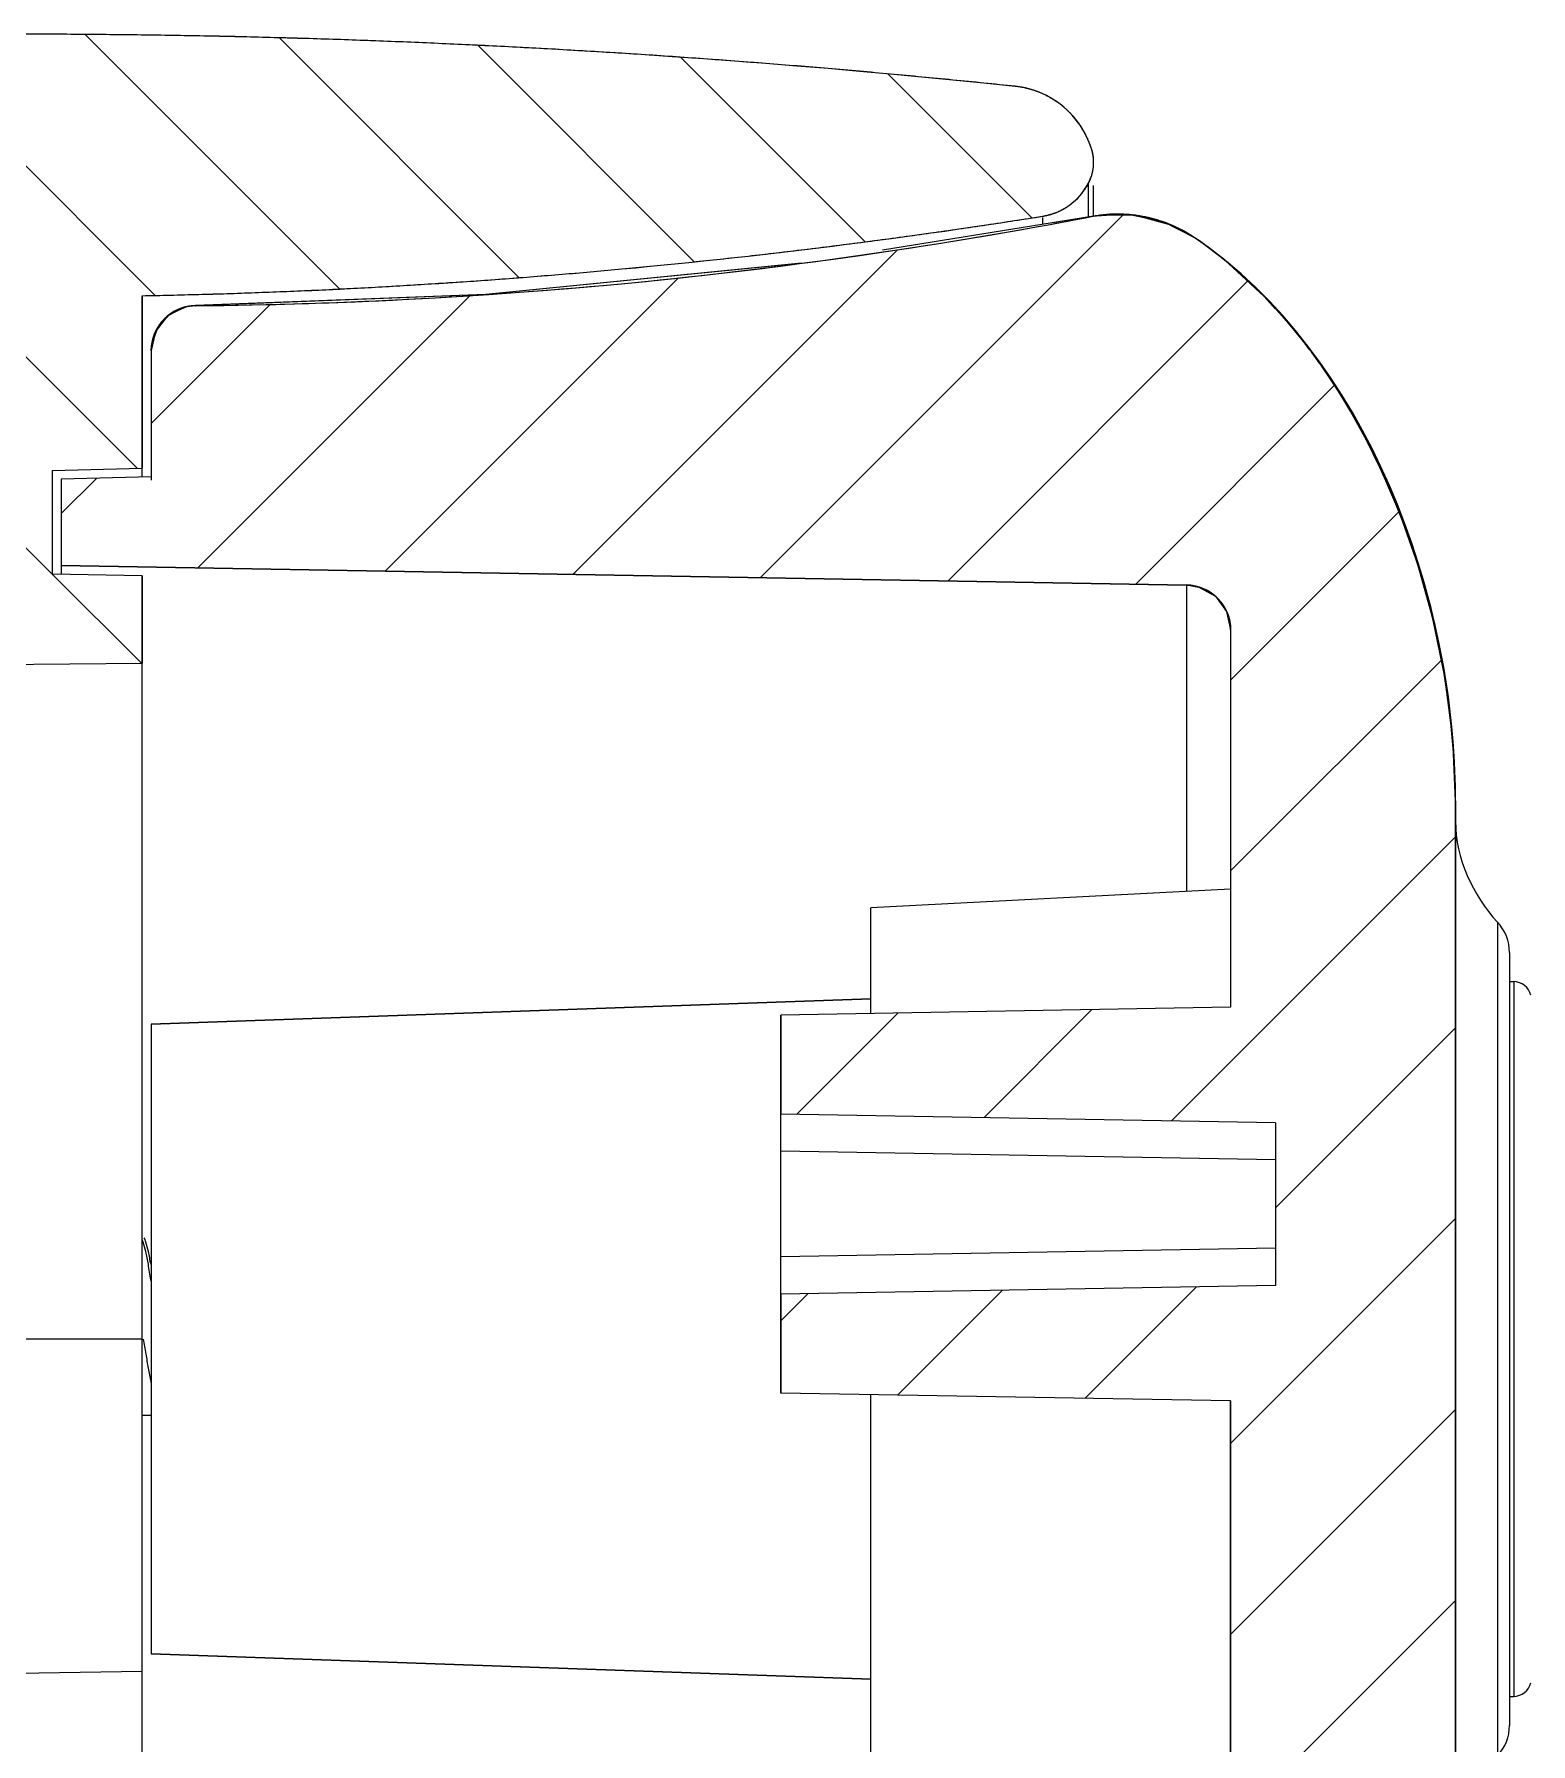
# Model space of a CAD drawing. Header units: millimetres. Extents: x 2741 to 3169, y 1046 to 1343.
# Drawn here: x 2902.64 to 2919.28, y 1300.2 to 1319.2 of the extents above; entities that cross this region are included whole.
import ezdxf

# ---------------------------------------------------------------- set-up
doc = ezdxf.new("R2010")
doc.units = ezdxf.units.MM

msp = doc.modelspace()

# ---------------------------------------------------------------- hatches: boundary and pattern name
at = {"linetype": 'Continuous'}
h = msp.add_hatch(dxfattribs=at)
h.set_pattern_fill('A', color=2, scale=1.5, angle=-45, style=0, pattern_type=0)
h.set_pattern_definition([(315, (2424.1934, 996.3432), (1.06066, 1.06066), [])])
edge = h.paths.add_edge_path()
edge.add_arc((2902.438, 1090.103), 73.011, 91.09873, 98.99047)
edge.add_line((2901.038, 1163.1), (2901.038, 1165.131))
edge.add_line((2899.888, 1165.161), (2901.038, 1165.131))
edge.add_line((2899.888, 1165.161), (2899.888, 1167.206))
edge.add_line((2900.638, 1167.213), (2899.888, 1167.206))
edge.add_line((2900.638, 1171.869), (2900.638, 1167.213))
edge.add_line((2900.638, 1171.869), (2900.938, 1172.177))
edge.add_line((2900.938, 1172.177), (2901.638, 1172.195))
edge.add_line((2901.638, 1173.157), (2901.638, 1172.195))
edge.add_line((2901.638, 1173.157), (2903.838, 1173.195))
edge.add_line((2903.838, 1166.212), (2903.838, 1173.195))
edge.add_line((2902.838, 1166.194), (2903.838, 1166.212))
edge.add_line((2902.838, 1165.042), (2902.838, 1166.194))
edge.add_line((2903.838, 1165.016), (2902.838, 1165.042))
edge.add_line((2903.838, 1163.1), (2903.838, 1165.016))
edge.add_arc((2902.438, 1090.103), 73.011, 81.00952, 88.90127)
edge.add_arc((2913.738, 1161.525), 0.7, 27.6804, 81.0095)
edge.add_arc((2913.915, 1161.618), 0.5, 342.5977, 387.6804)
edge.add_arc((2913.438, 1161.768), 1, 275.9748, 342.5977)
edge.add_arc((2902.438, 1266.87), 106.676, 270, 275.97484)
edge.add_arc((2902.438, 1266.87), 106.676, 264.02516, 270)
edge.add_arc((2891.438, 1161.768), 1, 197.3847, 264.0252)
edge.add_arc((2890.961, 1161.618), 0.5, 152.2812, 197.3848)
edge.add_arc((2891.138, 1161.525), 0.7, 98.9905, 152.2811)
edge = h.paths.add_edge_path()
edge.add_line((2903.838, 1176.195), (2903.838, 1178.39))
edge.add_line((2901.638, 1176.234), (2903.838, 1176.195))
edge.add_line((2901.638, 1177.195), (2901.638, 1176.234))
edge.add_line((2900.938, 1177.214), (2901.638, 1177.195))
edge.add_line((2900.638, 1177.522), (2900.938, 1177.214))
edge.add_line((2900.638, 1178.445), (2900.638, 1177.522))
edge.add_line((2900.638, 1178.445), (2903.838, 1178.39))
edge = h.paths.add_edge_path()
edge.add_line((2903.838, 1316.289), (2903.838, 1314.373))
edge.add_line((2902.838, 1314.347), (2903.838, 1314.373))
edge.add_line((2902.838, 1314.347), (2902.838, 1313.195))
edge.add_line((2903.838, 1313.177), (2902.838, 1313.195))
edge.add_line((2903.838, 1313.177), (2903.838, 1312.204))
edge.add_line((2901.038, 1312.18), (2903.838, 1312.204))
edge.add_line((2901.038, 1313.435), (2901.038, 1312.18))
edge.add_line((2901.038, 1313.435), (2899.888, 1313.475))
edge.add_line((2899.888, 1314.228), (2899.888, 1313.475))
edge.add_line((2901.038, 1314.258), (2899.888, 1314.228))
edge.add_line((2901.038, 1316.289), (2901.038, 1314.258))
edge.add_spline(control_points=[(2891.029, 1317.172), (2894.342, 1316.648), (2897.684, 1316.353), (2901.038, 1316.289)], knot_values=[0, 0, 0, 0, 1, 1, 1, 1], weights=[1, 0.99842, 0.99842, 1], degree=3, periodic=0)
edge.add_spline(control_points=[(2890.518, 1317.539), (2890.623, 1317.339), (2890.806, 1317.208), (2891.029, 1317.172)], knot_values=[0, 0, 0, 0, 1, 1, 1, 1], weights=[1, 0.929096, 0.929096, 1], degree=3, periodic=0)
edge.add_spline(control_points=[(2890.484, 1317.92), (2890.443, 1317.792), (2890.456, 1317.658), (2890.518, 1317.539)], knot_values=[0, 0, 0, 0, 1, 1, 1, 1], weights=[1, 0.94907, 0.94907, 1], degree=3, periodic=0)
edge.add_spline(control_points=[(2891.334, 1318.616), (2890.925, 1318.573), (2890.607, 1318.313), (2890.484, 1317.92)], knot_values=[0, 0, 0, 0, 1, 1, 1, 1], weights=[1, 0.890467, 0.890467, 1], degree=3, periodic=0)
edge.add_spline(control_points=[(2902.438, 1319.195), (2898.728, 1319.195), (2895.023, 1319.002), (2891.334, 1318.616)], knot_values=[0, 0, 0, 0, 1, 1, 1, 1], weights=[1, 0.999094, 0.999094, 1], degree=3, periodic=0)
edge.add_spline(control_points=[(2913.542, 1318.616), (2909.852, 1319.002), (2906.148, 1319.195), (2902.438, 1319.195)], knot_values=[0, 0, 0, 0, 1, 1, 1, 1], weights=[1, 0.999094, 0.999094, 1], degree=3, periodic=0)
edge.add_spline(control_points=[(2914.392, 1317.92), (2914.269, 1318.313), (2913.951, 1318.573), (2913.542, 1318.616)], knot_values=[0, 0, 0, 0, 1, 1, 1, 1], weights=[1, 0.890467, 0.890467, 1], degree=3, periodic=0)
edge.add_spline(control_points=[(2914.358, 1317.539), (2914.42, 1317.658), (2914.432, 1317.792), (2914.392, 1317.92)], knot_values=[0, 0, 0, 0, 1, 1, 1, 1], weights=[1, 0.94907, 0.94907, 1], degree=3, periodic=0)
edge.add_spline(control_points=[(2913.847, 1317.172), (2914.07, 1317.208), (2914.253, 1317.339), (2914.358, 1317.539)], knot_values=[0, 0, 0, 0, 1, 1, 1, 1], weights=[1, 0.929096, 0.929096, 1], degree=3, periodic=0)
edge.add_spline(control_points=[(2903.838, 1316.289), (2907.192, 1316.353), (2910.534, 1316.648), (2913.847, 1317.172)], knot_values=[0, 0, 0, 0, 1, 1, 1, 1], weights=[1, 0.99842, 0.99842, 1], degree=3, periodic=0)
h = msp.add_hatch(dxfattribs=at)
h.set_pattern_fill('DEFAULT__7', color=2, scale=1.5, angle=45, style=0, pattern_type=0)
h.set_pattern_definition([(45, (2422.0721, 996.3432), (-1.06066, 1.06066), [])])
edge = h.paths.add_edge_path()
edge.add_line((2903.938, 1171.195), (2903.938, 1172.145))
edge.add_line((2903.938, 1172.145), (2904.938, 1172.322))
edge.add_line((2904.938, 1172.322), (2904.938, 1173.445))
edge.add_line((2904.938, 1173.445), (2907.438, 1173.402))
edge.add_line((2907.438, 1172.545), (2907.438, 1173.402))
edge.add_line((2907.438, 1172.545), (2913.438, 1172.441))
edge.add_line((2913.438, 1171.695), (2913.438, 1172.441))
edge.add_line((2917.438, 1171.661), (2913.438, 1171.695))
edge.add_line((2917.438, 1170.695), (2917.438, 1171.661))
edge.add_line((2918.841, 1170.671), (2917.438, 1170.695))
edge.add_spline(control_points=[(2918.841, 1170.671), (2918.957, 1170.669), (2919.038, 1170.586), (2919.038, 1170.471)], knot_values=[0, 0, 0, 0, 1, 1, 1, 1], weights=[1, 0.808834, 0.808834, 1], degree=3, periodic=0)
edge.add_line((2919.038, 1170.402), (2919.038, 1170.471))
edge.add_spline(control_points=[(2918.905, 1170.063), (2918.992, 1170.156), (2919.038, 1170.275), (2919.038, 1170.402)], knot_values=[0, 0, 0, 0, 1, 1, 1, 1], weights=[1, 0.954152, 0.954152, 1], degree=3, periodic=0)
edge.add_spline(control_points=[(2918.438, 1168.945), (2918.438, 1169.353), (2918.594, 1169.726), (2918.905, 1170.063)], knot_values=[0, 0, 0, 0, 1, 1, 1, 1], degree=3, periodic=0)
edge.add_line((2918.438, 1168.737), (2918.438, 1168.945))
edge.add_spline(control_points=[(2915.548, 1162.462), (2915.795, 1162.631), (2916.25, 1163.012), (2916.84, 1163.696), (2917.325, 1164.447), (2917.721, 1165.25), (2918.03, 1166.086), (2918.258, 1166.949), (2918.402, 1167.835), (2918.438, 1168.434), (2918.438, 1168.737)], knot_values=[0, 0, 0, 0, 0.125, 0.25, 0.375, 0.5, 0.625, 0.75, 0.875, 1, 1, 1, 1], degree=3, periodic=0)
edge.add_arc((2914.681, 1163.729), 1.535, 259.1539, 304.3861)
edge.add_arc((2903.933, 1107.613), 55.601, 79.1573, 89.4838)
edge.add_arc((2904.438, 1163.711), 0.5, 180, 269.4874)
edge.add_line((2903.938, 1163.711), (2903.938, 1165.114))
edge.add_line((2902.938, 1165.14), (2903.938, 1165.114))
edge.add_line((2902.938, 1165.14), (2902.938, 1166.096))
edge.add_line((2915.447, 1166.315), (2902.938, 1166.096))
edge.add_arc((2915.438, 1166.815), 0.5, 271, 360)
edge.add_line((2915.938, 1166.815), (2915.938, 1169.695))
edge.add_line((2911.938, 1169.905), (2915.938, 1169.695))
edge.add_line((2911.938, 1169.905), (2911.938, 1170.916))
edge.add_line((2911.938, 1170.916), (2903.938, 1171.195))
edge = h.paths.add_edge_path()
edge.add_line((2903.938, 1177.245), (2903.938, 1178.195))
edge.add_line((2911.938, 1178.475), (2903.938, 1178.195))
edge.add_line((2911.938, 1178.475), (2911.938, 1179.486))
edge.add_line((2911.938, 1179.486), (2915.938, 1179.695))
edge.add_line((2915.938, 1179.695), (2915.938, 1186.225))
edge.add_line((2918.438, 1186.225), (2915.938, 1186.225))
edge.add_line((2918.438, 1180.445), (2918.438, 1186.225))
edge.add_spline(control_points=[(2918.905, 1179.328), (2918.594, 1179.665), (2918.438, 1180.038), (2918.438, 1180.445)], knot_values=[0, 0, 0, 0, 1, 1, 1, 1], degree=3, periodic=0)
edge.add_spline(control_points=[(2919.038, 1178.989), (2919.038, 1179.116), (2918.992, 1179.235), (2918.905, 1179.328)], knot_values=[0, 0, 0, 0, 1, 1, 1, 1], weights=[1, 0.95415, 0.95415, 1], degree=3, periodic=0)
edge.add_line((2919.038, 1178.92), (2919.038, 1178.989))
edge.add_spline(control_points=[(2918.841, 1178.72), (2918.957, 1178.722), (2919.038, 1178.804), (2919.038, 1178.92)], knot_values=[0, 0, 0, 0, 1, 1, 1, 1], weights=[1, 0.808834, 0.808834, 1], degree=3, periodic=0)
edge.add_line((2918.841, 1178.72), (2917.438, 1178.695))
edge.add_line((2917.438, 1177.73), (2917.438, 1178.695))
edge.add_line((2917.438, 1177.73), (2913.438, 1177.695))
edge.add_line((2913.438, 1176.95), (2913.438, 1177.695))
edge.add_line((2907.438, 1176.845), (2913.438, 1176.95))
edge.add_line((2907.438, 1175.989), (2907.438, 1176.845))
edge.add_line((2904.938, 1175.945), (2907.438, 1175.989))
edge.add_line((2904.938, 1175.945), (2904.938, 1177.069))
edge.add_line((2903.938, 1177.245), (2904.938, 1177.069))
edge = h.paths.add_edge_path()
edge.add_line((2918.438, 1186.225), (2915.938, 1186.225))
edge.add_line((2918.438, 1186.225), (2915.938, 1186.225))
edge = h.paths.add_edge_path()
edge.add_line((2918.438, 1310.675), (2918.438, 1259.722))
edge.add_line((2918.138, 1259.695), (2918.438, 1259.722))
edge.add_line((2918.138, 1219.695), (2918.138, 1259.695))
edge.add_line((2918.138, 1219.695), (2918.438, 1219.669))
edge.add_line((2918.438, 1219.669), (2918.438, 1186.225))
edge.add_line((2918.438, 1186.225), (2915.938, 1186.225))
edge.add_line((2915.938, 1304.008), (2915.938, 1186.225))
edge.add_line((2915.938, 1304.008), (2910.938, 1304.095))
edge.add_line((2910.938, 1305.195), (2910.938, 1304.095))
edge.add_line((2916.438, 1305.291), (2910.938, 1305.195))
edge.add_line((2916.438, 1307.099), (2916.438, 1305.291))
edge.add_line((2916.438, 1307.099), (2910.938, 1307.195))
edge.add_line((2910.938, 1308.295), (2910.938, 1307.195))
edge.add_line((2915.938, 1308.383), (2910.938, 1308.295))
edge.add_line((2915.938, 1312.575), (2915.938, 1308.383))
edge.add_spline(control_points=[(2915.447, 1313.075), (2915.736, 1313.069), (2915.938, 1312.863), (2915.938, 1312.575)], knot_values=[0, 0, 0, 0, 1, 1, 1, 1], weights=[1, 0.808833, 0.808833, 1], degree=3, periodic=0)
edge.add_line((2902.938, 1313.293), (2915.447, 1313.075))
edge.add_line((2902.938, 1314.249), (2902.938, 1313.293))
edge.add_line((2903.938, 1314.275), (2902.938, 1314.249))
edge.add_line((2903.938, 1315.678), (2903.938, 1314.275))
edge.add_spline(control_points=[(2904.433, 1316.178), (2904.143, 1316.175), (2903.938, 1315.968), (2903.938, 1315.678)], knot_values=[0, 0, 0, 0, 1, 1, 1, 1], weights=[1, 0.806841, 0.806841, 1], degree=3, periodic=0)
edge.add_arc((2903.933, 1371.78), 55.604, 270.5162, 280.8423)
edge.add_spline(control_points=[(2915.545, 1316.929), (2915.203, 1317.162), (2914.798, 1317.246), (2914.392, 1317.168)], knot_values=[0, 0, 0, 0, 1, 1, 1, 1], weights=[1, 0.949085, 0.949085, 1], degree=3, periodic=0)
edge.add_spline(control_points=[(2918.438, 1310.675), (2918.438, 1312.933), (2917.417, 1315.656), (2915.545, 1316.929)], knot_values=[0, 0, 0, 0, 1, 1, 1, 1], degree=3, periodic=0)

# ---------------------------------------------------------------- linework, layer by layer
at = {"color": 7, "linetype": 'Continuous'}
for p, q in [((2914.358, 1317.354), (2914.358, 1317.538)), ((2914.415, 1317.168), (2914.415, 1317.514)), ((2914.471, 1317.181), (2913.862, 1317.083)), ((2914.358, 1317.163), (2914.358, 1317.354)), ((2914.782, 1317.194), (2914.392, 1317.17)), ((2914.491, 1317.184), (2914.392, 1317.168)), ((2914.441, 1317.176), (2914.405, 1317.17)), ((2914.443, 1317.177), (2914.438, 1317.176)), ((2914.869, 1317.184), (2914.471, 1317.181)), ((2914.578, 1317.192), (2914.588, 1317.193)), ((2915.193, 1317.109), (2914.782, 1317.194)), ((2915.278, 1317.075), (2914.869, 1317.184)), ((2914.392, 1317.17), (2912.07, 1316.795)), ((2913.847, 1317.16), (2913.847, 1317.082)), ((2913.847, 1317.082), (2913.847, 1317.081)), ((2914.392, 1317.168), (2914.391, 1317.169)), ((2914.405, 1317.17), (2914.392, 1317.168)), ((2914.392, 1317.168), (2914.392, 1317.168)), ((2914.392, 1317.168), (2914.392, 1317.168)), ((2914.392, 1317.168), (2914.392, 1317.168)), ((2914.392, 1317.168), (2914.392, 1317.168)), ((2914.392, 1317.168), (2914.392, 1317.168)), ((2914.392, 1317.168), (2914.392, 1317.168)), ((2914.392, 1317.168), (2914.392, 1317.168)), ((2914.392, 1317.168), (2914.392, 1317.168)), ((2914.392, 1317.168), (2914.392, 1317.168)), ((2914.392, 1317.168), (2914.392, 1317.168)), ((2914.392, 1317.168), (2914.392, 1317.168)), ((2914.392, 1317.168), (2914.392, 1317.168)), ((2914.392, 1317.168), (2914.392, 1317.168)), ((2914.392, 1317.168), (2914.392, 1317.168)), ((2914.419, 1317.173), (2914.405, 1317.17)), ((2915.317, 1317.058), (2914.989, 1317.164)), ((2915.548, 1316.929), (2915.193, 1317.109)), ((2915.545, 1316.93), (2915.278, 1317.075)), ((2915.545, 1316.929), (2915.317, 1317.058)), ((2915.544, 1316.93), (2915.544, 1316.93)), ((2915.544, 1316.93), (2915.545, 1316.93)), ((2915.545, 1316.929), (2915.545, 1316.93)), ((2915.862, 1316.694), (2915.548, 1316.929)), ((2911.168, 1316.65), (2907.66, 1316.302)), ((2911.144, 1316.646), (2907.66, 1316.301)), ((2916.312, 1316.282), (2915.862, 1316.694)), ((2903.838, 1314.273), (2903.838, 1316.289)), ((2903.838, 1316.289), (2903.838, 1314.373)), ((2907.66, 1316.302), (2904.433, 1316.179)), ((2907.66, 1316.301), (2904.433, 1316.178)), ((2916.434, 1316.145), (2916.312, 1316.282)), ((2916.382, 1316.21), (2916.348, 1316.246)), ((2904.116, 1316.062), (2903.985, 1315.891)), ((2904.145, 1316.083), (2904.007, 1315.932)), ((2904.308, 1316.162), (2904.116, 1316.062)), ((2904.331, 1316.166), (2904.145, 1316.083)), ((2904.433, 1316.179), (2904.308, 1316.162)), ((2904.433, 1316.178), (2904.331, 1316.166)), ((2904.433, 1316.177), (2904.433, 1316.179)), ((2904.433, 1316.178), (2904.433, 1316.178)), ((2904.433, 1316.178), (2904.433, 1316.178)), ((2916.633, 1315.926), (2916.527, 1316.051)), ((2903.985, 1315.891), (2903.938, 1315.679)), ((2904.007, 1315.932), (2903.942, 1315.738)), ((2916.75, 1315.781), (2916.633, 1315.926)), ((2916.678, 1315.871), (2916.66, 1315.89)), ((2903.938, 1315.678), (2903.942, 1315.738)), ((2903.938, 1315.679), (2903.938, 1314.24)), ((2903.938, 1315.678), (2903.938, 1314.275)), ((2916.869, 1315.623), (2916.75, 1315.781)), ((2916.832, 1315.672), (2916.821, 1315.686)), ((2916.871, 1315.619), (2916.838, 1315.664)), ((2916.988, 1315.454), (2916.869, 1315.623)), ((2916.894, 1315.587), (2916.871, 1315.619)), ((2916.972, 1315.477), (2916.943, 1315.519)), ((2916.997, 1315.441), (2916.971, 1315.478)), ((2917.108, 1315.275), (2916.988, 1315.454)), ((2917.225, 1315.085), (2917.108, 1315.275)), ((2902.838, 1314.347), (2903.838, 1314.373)), ((2902.838, 1314.347), (2903.838, 1314.373)), ((2902.838, 1314.347), (2902.838, 1313.195)), ((2902.838, 1314.347), (2902.838, 1313.195)), ((2903.938, 1314.277), (2902.938, 1314.251)), ((2903.938, 1314.275), (2902.938, 1314.249)), ((2903.938, 1314.275), (2902.938, 1314.249)), ((2902.938, 1314.252), (2902.938, 1313.195)), ((2902.938, 1314.249), (2902.938, 1313.293)), ((2917.754, 1314.031), (2917.658, 1314.252)), ((2918.018, 1313.304), (2917.826, 1313.849)), ((2903.838, 1313.177), (2902.838, 1313.195)), ((2903.838, 1313.177), (2902.838, 1313.195)), ((2902.938, 1313.293), (2915.447, 1313.075)), ((2902.938, 1313.293), (2915.447, 1313.075)), ((2902.938, 1313.292), (2915.447, 1313.074)), ((2903.838, 1175.828), (2903.838, 1313.177)), ((2903.838, 1313.177), (2903.838, 1312.204)), ((2915.447, 1313.076), (2915.447, 1313.075)), ((2915.447, 1313.075), (2915.585, 1313.052)), ((2915.447, 1313.075), (2915.447, 1313.074)), ((2915.447, 1313.075), (2915.447, 1309.67)), ((2915.585, 1313.052), (2915.769, 1312.95)), ((2915.769, 1312.95), (2915.894, 1312.78)), ((2915.894, 1312.78), (2915.938, 1312.575)), ((2915.938, 1312.575), (2915.937, 1312.608)), ((2915.937, 1312.608), (2915.938, 1312.58)), ((2915.938, 1312.58), (2915.938, 1312.575)), ((2915.938, 1312.576), (2915.938, 1308.383)), ((2915.938, 1312.575), (2915.938, 1308.383)), ((2901.038, 1312.18), (2903.838, 1312.204)), ((2901.038, 1312.18), (2903.838, 1312.204)), ((2918.407, 1311.374), (2918.319, 1312.055)), ((2918.438, 1310.676), (2918.407, 1311.374)), ((2918.438, 1310.7), (2918.424, 1311.132)), ((2918.438, 1180.445), (2918.438, 1310.7)), ((2918.438, 1310.676), (2918.438, 1310.675)), ((2918.438, 1310.675), (2918.438, 1310.675)), ((2918.438, 1310.675), (2918.438, 1259.722)), ((2915.938, 1309.695), (2911.938, 1309.486)), ((2911.938, 1308.313), (2911.938, 1309.486)), ((2918.438, 1309.139), (2918.438, 1309.199)), ((2918.905, 1309.328), (2918.905, 1300.724)), ((2918.438, 1309.139), (2918.438, 1308.678)), ((2919.038, 1308.989), (2919.038, 1300.402)), ((2919.038, 1308.667), (2919.085, 1308.667)), ((2919.085, 1308.667), (2919.085, 1300.724)), ((2903.938, 1308.195), (2911.938, 1308.475)), ((2911.938, 1308.475), (2903.938, 1308.195)), ((2915.938, 1308.383), (2910.938, 1308.295)), ((2915.938, 1308.383), (2910.938, 1308.295)), ((2910.938, 1304.095), (2910.938, 1308.295)), ((2910.938, 1308.295), (2910.938, 1307.195)), ((2903.938, 1308.195), (2903.938, 1301.195)), ((2916.438, 1307.099), (2910.938, 1307.195)), ((2916.438, 1307.099), (2910.938, 1307.195)), ((2916.438, 1307.099), (2916.438, 1305.291)), ((2916.438, 1307.099), (2916.438, 1305.291)), ((2916.438, 1306.688), (2910.938, 1306.784)), ((2916.438, 1305.703), (2910.938, 1305.607)), ((2916.438, 1305.291), (2910.938, 1305.195)), ((2916.438, 1305.291), (2910.938, 1305.195)), ((2910.938, 1305.195), (2910.938, 1304.095)), ((2903.838, 1304.695), (2900.638, 1304.695)), ((2915.938, 1304.008), (2910.938, 1304.095)), ((2915.938, 1304.008), (2910.938, 1304.095)), ((2911.938, 1299.905), (2911.938, 1304.078)), ((2915.938, 1179.695), (2915.938, 1304.008)), ((2915.938, 1304.008), (2915.938, 1186.225)), ((2903.938, 1303.845), (2903.838, 1303.845)), ((2903.938, 1301.195), (2911.938, 1300.916)), ((2911.938, 1300.916), (2903.938, 1301.195)), ((2903.838, 1301.001), (2900.638, 1300.945)), ((2918.905, 1300.724), (2918.905, 1300.063)), ((2919.038, 1300.723), (2919.085, 1300.724))]:
    msp.add_line(p, q, dxfattribs=at)
for points in [[(2914.989, 1317.164), (2914.736, 1317.195), (2914.581, 1317.192), (2914.493, 1317.184), (2914.441, 1317.176)], [(2915.545, 1316.93), (2915.545, 1316.929), (2915.545, 1316.929)], [(2915.992, 1316.585), (2915.851, 1316.703), (2915.69, 1316.827), (2915.545, 1316.929)], [(2915.909, 1316.655), (2915.629, 1316.871), (2915.545, 1316.929)], [(2916.411, 1316.179), (2916.205, 1316.389), (2915.964, 1316.609), (2915.674, 1316.838)], [(2916.217, 1316.375), (2916.164, 1316.429), (2915.909, 1316.655)], [(2916.348, 1316.246), (2916.322, 1316.272), (2916.28, 1316.316), (2916.209, 1316.385), (2916.112, 1316.477), (2915.992, 1316.585)], [(2916.527, 1316.051), (2916.451, 1316.135), (2916.416, 1316.174), (2916.382, 1316.21)], [(2916.759, 1315.769), (2916.701, 1315.841), (2916.585, 1315.982), (2916.411, 1316.179)], [(2916.801, 1315.714), (2916.724, 1315.812), (2916.583, 1315.985)], [(2916.926, 1315.543), (2916.915, 1315.559), (2916.894, 1315.587)], [(2917.133, 1315.234), (2917.027, 1315.396), (2916.972, 1315.477)], [(2917.418, 1314.742), (2917.243, 1315.053), (2917.127, 1315.243), (2917.06, 1315.348)], [(2918.424, 1311.132), (2918.38, 1311.632), (2918.313, 1312.092), (2918.227, 1312.53), (2918.122, 1312.95), (2918.003, 1313.352), (2917.871, 1313.731), (2917.73, 1314.085), (2917.583, 1314.415), (2917.431, 1314.718), (2917.276, 1314.998), (2917.133, 1315.234)], [(2917.451, 1314.681), (2917.34, 1314.887), (2917.225, 1315.085)], [(2917.826, 1313.849), (2917.623, 1314.329), (2917.418, 1314.742)], [(2917.658, 1314.252), (2917.557, 1314.469), (2917.451, 1314.681)], [(2917.926, 1313.582), (2917.843, 1313.807), (2917.754, 1314.031)], [(2918.133, 1312.913), (2918.071, 1313.133), (2918.002, 1313.357), (2917.926, 1313.582)], [(2918.319, 1312.055), (2918.186, 1312.702), (2918.018, 1313.304)]]:
    msp.add_lwpolyline(points, dxfattribs=at)
for centre, radius, start, end in [((2902.438, 1212.519), 106.676, 84.02516, 95.97484), ((2913.438, 1317.621), 1, 17.4029, 84.0252), ((2913.915, 1317.771), 0.5, 332.3208, 17.4029), ((2913.738, 1317.864), 0.7, 278.9905, 332.3208), ((2914.681, 1315.66), 1.535, 55.7704, 100.8457), ((2914.681, 1315.651), 1.545, 91.7226, 93.5995), ((2914.681, 1315.656), 1.54, 86.6822, 91.7258), ((2902.438, 1389.286), 73.011, 271.09873, 278.99048), ((2903.933, 1371.78), 55.604, 270.5162, 280.8423), ((2903.932, 1371.783), 55.607, 270.5163, 280.2885), ((2903.96, 1371.62), 55.442, 280.2907, 280.8457), ((2912.409, 1312.471), 5.455, 45.3502, 45.5939), ((2904.438, 1315.678), 0.5, 90.5124, 180.0001), ((2911.864, 1311.976), 6.193, 38.9784, 39.6497), ((2911.707, 1311.85), 6.393, 36.7118, 38.9699), ((2911.543, 1311.726), 6.599, 36.0512, 36.7201), ((2911.458, 1311.665), 6.703, 35.2873, 36.0509), ((2911.393, 1311.618), 6.784, 34.9555, 35.2881), ((2911.276, 1311.537), 6.926, 33.3939, 34.9513), ((2910.335, 1310.98), 8.02, 26.5934, 27.5986), ((2910.257, 1310.941), 8.108, 26.4426, 26.5949), ((2910.235, 1310.93), 8.132, 26.262, 26.4426), ((2909.374, 1310.568), 9.067, 18.2725, 18.6602), ((2909.34, 1310.557), 9.102, 17.8476, 18.0545), ((2915.438, 1312.575), 0.5, 359.9999, 89.0001), ((2915.438, 1312.574), 0.5, 0, 89), ((2918.538, 1308.989), 0.5, 0.0066, 42.7527), ((2919.081, 1308.467), 0.2, 13.8171, 89), ((2955.087, 1313.3), 51.954, 189.5333, 189.7188), ((2919.081, 1300.924), 0.2, 271, 346.1829), ((2918.538, 1300.402), 0.5, 317.2473, 359.9934)]:
    msp.add_arc(centre, radius, start, end, dxfattribs=at)
for points, start_tangent, end_tangent in [([(2913.542, 1318.616), (2913.196, 1318.652), (2912.851, 1318.686), (2912.505, 1318.719), (2912.159, 1318.752), (2911.812, 1318.783), (2911.466, 1318.813), (2911.12, 1318.842), (2910.773, 1318.869), (2910.426, 1318.896), (2910.08, 1318.921), (2909.733, 1318.946), (2909.386, 1318.969), (2909.039, 1318.991), (2908.692, 1319.012), (2908.345, 1319.032), (2907.998, 1319.05), (2907.65, 1319.068), (2907.303, 1319.084), (2906.956, 1319.1), (2906.608, 1319.114), (2906.261, 1319.127), (2905.913, 1319.139), (2905.566, 1319.15), (2905.218, 1319.159), (2904.871, 1319.168), (2904.523, 1319.175), (2904.176, 1319.181), (2903.828, 1319.186), (2903.48, 1319.19), (2903.133, 1319.193), (2902.785, 1319.195), (2902.438, 1319.195)], (-0.994568, 0.104092), (-1, 0)), ([(2914.392, 1317.92), (2914.387, 1317.937), (2914.381, 1317.953), (2914.375, 1317.97), (2914.369, 1317.986), (2914.363, 1318.002), (2914.356, 1318.018), (2914.349, 1318.035), (2914.341, 1318.051), (2914.333, 1318.067), (2914.325, 1318.083), (2914.317, 1318.099), (2914.308, 1318.114), (2914.299, 1318.13), (2914.29, 1318.145), (2914.28, 1318.161), (2914.27, 1318.176), (2914.26, 1318.191), (2914.249, 1318.206), (2914.238, 1318.221), (2914.227, 1318.236), (2914.215, 1318.25), (2914.204, 1318.265), (2914.192, 1318.279), (2914.179, 1318.293), (2914.167, 1318.306), (2914.154, 1318.32), (2914.141, 1318.333), (2914.127, 1318.346), (2914.114, 1318.359), (2914.1, 1318.371), (2914.086, 1318.383), (2914.071, 1318.395), (2914.057, 1318.407), (2914.042, 1318.418), (2914.027, 1318.43), (2914.012, 1318.44), (2913.996, 1318.451), (2913.981, 1318.461), (2913.965, 1318.471), (2913.949, 1318.481), (2913.933, 1318.49), (2913.917, 1318.499), (2913.9, 1318.508), (2913.884, 1318.516), (2913.867, 1318.524), (2913.851, 1318.532), (2913.834, 1318.54), (2913.817, 1318.547), (2913.8, 1318.554), (2913.783, 1318.56), (2913.766, 1318.566), (2913.749, 1318.572), (2913.732, 1318.577), (2913.714, 1318.582), (2913.697, 1318.587), (2913.68, 1318.592), (2913.662, 1318.596), (2913.645, 1318.6), (2913.628, 1318.603), (2913.611, 1318.606), (2913.593, 1318.609), (2913.576, 1318.612), (2913.559, 1318.614), (2913.542, 1318.616)], (-0.29909, 0.954225), (-0.994568, 0.104092)), ([(2914.358, 1317.539), (2914.361, 1317.544), (2914.363, 1317.549), (2914.366, 1317.555), (2914.369, 1317.56), (2914.371, 1317.566), (2914.373, 1317.571), (2914.376, 1317.577), (2914.378, 1317.582), (2914.38, 1317.588), (2914.383, 1317.594), (2914.385, 1317.6), (2914.387, 1317.605), (2914.389, 1317.611), (2914.391, 1317.617), (2914.393, 1317.623), (2914.394, 1317.629), (2914.396, 1317.635), (2914.398, 1317.641), (2914.399, 1317.647), (2914.401, 1317.653), (2914.402, 1317.659), (2914.404, 1317.665), (2914.405, 1317.671), (2914.406, 1317.677), (2914.407, 1317.683), (2914.408, 1317.689), (2914.409, 1317.695), (2914.41, 1317.701), (2914.411, 1317.708), (2914.412, 1317.714), (2914.412, 1317.72), (2914.413, 1317.726), (2914.414, 1317.732), (2914.414, 1317.739), (2914.414, 1317.745), (2914.415, 1317.751), (2914.415, 1317.757), (2914.415, 1317.763), (2914.415, 1317.77), (2914.415, 1317.776), (2914.415, 1317.782), (2914.415, 1317.788), (2914.415, 1317.794), (2914.414, 1317.801), (2914.414, 1317.807), (2914.413, 1317.813), (2914.413, 1317.819), (2914.412, 1317.825), (2914.411, 1317.831), (2914.411, 1317.838), (2914.41, 1317.844), (2914.409, 1317.85), (2914.408, 1317.856), (2914.407, 1317.862), (2914.406, 1317.868), (2914.404, 1317.874), (2914.403, 1317.88), (2914.402, 1317.886), (2914.4, 1317.891), (2914.399, 1317.897), (2914.397, 1317.903), (2914.396, 1317.909), (2914.394, 1317.915), (2914.392, 1317.92)], (0.46452, 0.885562), (-0.29909, 0.954225)), ([(2913.847, 1317.172), (2913.857, 1317.174), (2913.867, 1317.176), (2913.876, 1317.178), (2913.886, 1317.18), (2913.896, 1317.182), (2913.906, 1317.184), (2913.915, 1317.187), (2913.925, 1317.189), (2913.935, 1317.192), (2913.944, 1317.195), (2913.954, 1317.198), (2913.964, 1317.201), (2913.973, 1317.205), (2913.983, 1317.208), (2913.992, 1317.212), (2914.002, 1317.215), (2914.011, 1317.219), (2914.021, 1317.223), (2914.03, 1317.228), (2914.039, 1317.232), (2914.049, 1317.236), (2914.058, 1317.241), (2914.067, 1317.246), (2914.076, 1317.251), (2914.085, 1317.256), (2914.094, 1317.261), (2914.103, 1317.266), (2914.112, 1317.272), (2914.12, 1317.277), (2914.129, 1317.283), (2914.138, 1317.289), (2914.146, 1317.295), (2914.154, 1317.301), (2914.163, 1317.307), (2914.171, 1317.314), (2914.179, 1317.32), (2914.187, 1317.327), (2914.195, 1317.333), (2914.203, 1317.34), (2914.21, 1317.347), (2914.218, 1317.354), (2914.225, 1317.361), (2914.233, 1317.369), (2914.24, 1317.376), (2914.247, 1317.383), (2914.254, 1317.391), (2914.261, 1317.398), (2914.268, 1317.406), (2914.274, 1317.414), (2914.281, 1317.422), (2914.287, 1317.43), (2914.293, 1317.438), (2914.299, 1317.446), (2914.305, 1317.454), (2914.311, 1317.462), (2914.317, 1317.47), (2914.323, 1317.479), (2914.328, 1317.487), (2914.333, 1317.496), (2914.339, 1317.504), (2914.344, 1317.513), (2914.348, 1317.521), (2914.353, 1317.53), (2914.358, 1317.539)], (0.987714, 0.15627), (0.46452, 0.885563)), ([(2915.545, 1316.929), (2915.529, 1316.94), (2915.514, 1316.95), (2915.498, 1316.96), (2915.483, 1316.97), (2915.467, 1316.979), (2915.451, 1316.989), (2915.434, 1316.998), (2915.418, 1317.007), (2915.402, 1317.016), (2915.385, 1317.025), (2915.368, 1317.033), (2915.351, 1317.041), (2915.334, 1317.049), (2915.317, 1317.057), (2915.3, 1317.065), (2915.283, 1317.073), (2915.265, 1317.08), (2915.248, 1317.087), (2915.23, 1317.094), (2915.212, 1317.101), (2915.194, 1317.107), (2915.176, 1317.113), (2915.158, 1317.119), (2915.14, 1317.125), (2915.122, 1317.131), (2915.103, 1317.136), (2915.085, 1317.141), (2915.067, 1317.146), (2915.048, 1317.151), (2915.029, 1317.155), (2915.011, 1317.16), (2914.992, 1317.164), (2914.973, 1317.167), (2914.955, 1317.171), (2914.936, 1317.174), (2914.917, 1317.177), (2914.898, 1317.18), (2914.879, 1317.183), (2914.86, 1317.185), (2914.841, 1317.187), (2914.822, 1317.189), (2914.803, 1317.191), (2914.784, 1317.192), (2914.765, 1317.193), (2914.746, 1317.194), (2914.727, 1317.195), (2914.708, 1317.195), (2914.689, 1317.195), (2914.67, 1317.195), (2914.652, 1317.195), (2914.633, 1317.195), (2914.614, 1317.194), (2914.595, 1317.193), (2914.576, 1317.192), (2914.558, 1317.19), (2914.539, 1317.189), (2914.52, 1317.187), (2914.502, 1317.185), (2914.483, 1317.183), (2914.465, 1317.18), (2914.447, 1317.177), (2914.428, 1317.175), (2914.41, 1317.171), (2914.392, 1317.168)], (-0.82679, 0.56251), (-0.982137, -0.188165)), ([(2903.838, 1316.289), (2904.152, 1316.296), (2904.466, 1316.304), (2904.78, 1316.313), (2905.094, 1316.324), (2905.408, 1316.336), (2905.722, 1316.349), (2906.036, 1316.364), (2906.349, 1316.38), (2906.663, 1316.398), (2906.977, 1316.417), (2907.291, 1316.437), (2907.604, 1316.458), (2907.918, 1316.481), (2908.231, 1316.506), (2908.545, 1316.531), (2908.858, 1316.558), (2909.171, 1316.587), (2909.484, 1316.616), (2909.797, 1316.647), (2910.109, 1316.68), (2910.422, 1316.713), (2910.734, 1316.748), (2911.047, 1316.785), (2911.359, 1316.822), (2911.67, 1316.862), (2911.982, 1316.902), (2912.294, 1316.944), (2912.605, 1316.987), (2912.916, 1317.031), (2913.227, 1317.077), (2913.537, 1317.124), (2913.847, 1317.172)], (0.999816, 0.019175), (0.987714, 0.15627)), ([(2915.545, 1316.93), (2915.547, 1316.929)], (0.578096, 0.815969), (0.235256, -0.971933)), ([(2916.226, 1316.368), (2915.545, 1316.929)], (-0.7144, 0.699738), (-0.826791, 0.562509)), ([(2918.438, 1310.675), (2915.545, 1316.929)], (0, 1), (-0.826791, 0.562509)), ([(2916.832, 1315.672), (2916.243, 1316.352)], (-0.598019, 0.801482), (-0.711416, 0.702771)), ([(2904.433, 1316.178), (2904.428, 1316.178), (2904.422, 1316.177), (2904.417, 1316.177), (2904.411, 1316.177), (2904.406, 1316.177), (2904.4, 1316.176), (2904.394, 1316.176), (2904.389, 1316.175), (2904.383, 1316.175), (2904.377, 1316.174), (2904.372, 1316.173), (2904.366, 1316.172), (2904.36, 1316.172), (2904.355, 1316.171), (2904.349, 1316.17), (2904.343, 1316.169), (2904.337, 1316.167), (2904.331, 1316.166), (2904.326, 1316.165), (2904.32, 1316.164), (2904.314, 1316.162), (2904.308, 1316.161), (2904.303, 1316.159), (2904.297, 1316.157), (2904.291, 1316.156), (2904.285, 1316.154), (2904.279, 1316.152), (2904.274, 1316.15), (2904.268, 1316.148), (2904.262, 1316.146), (2904.256, 1316.144), (2904.251, 1316.141), (2904.245, 1316.139), (2904.239, 1316.136), (2904.234, 1316.134), (2904.228, 1316.131), (2904.222, 1316.129), (2904.217, 1316.126), (2904.211, 1316.123), (2904.205, 1316.12), (2904.2, 1316.117), (2904.194, 1316.114), (2904.189, 1316.111), (2904.183, 1316.108), (2904.178, 1316.105), (2904.173, 1316.101), (2904.167, 1316.098), (2904.162, 1316.095), (2904.157, 1316.091), (2904.151, 1316.087), (2904.146, 1316.084), (2904.141, 1316.08), (2904.136, 1316.076), (2904.131, 1316.072), (2904.126, 1316.068), (2904.121, 1316.064), (2904.116, 1316.06), (2904.111, 1316.056), (2904.106, 1316.052), (2904.101, 1316.047), (2904.097, 1316.043), (2904.092, 1316.039), (2904.087, 1316.034), (2904.083, 1316.03), (2904.078, 1316.025), (2904.074, 1316.02), (2904.07, 1316.016), (2904.065, 1316.011), (2904.061, 1316.006), (2904.057, 1316.001), (2904.053, 1315.996), (2904.049, 1315.991), (2904.045, 1315.986), (2904.041, 1315.981), (2904.037, 1315.976), (2904.033, 1315.971), (2904.029, 1315.966), (2904.026, 1315.961), (2904.022, 1315.955), (2904.019, 1315.95), (2904.015, 1315.945), (2904.012, 1315.939), (2904.009, 1315.934), (2904.005, 1315.928), (2904.002, 1315.923), (2903.999, 1315.917), (2903.996, 1315.912), (2903.993, 1315.906), (2903.99, 1315.901), (2903.988, 1315.895), (2903.985, 1315.889), (2903.982, 1315.884), (2903.98, 1315.878), (2903.977, 1315.872), (2903.975, 1315.867), (2903.973, 1315.861), (2903.97, 1315.855), (2903.968, 1315.849), (2903.966, 1315.844), (2903.964, 1315.838), (2903.962, 1315.832), (2903.961, 1315.826), (2903.959, 1315.82), (2903.957, 1315.815), (2903.955, 1315.809), (2903.954, 1315.803), (2903.952, 1315.797), (2903.951, 1315.791), (2903.95, 1315.786), (2903.949, 1315.78), (2903.947, 1315.774), (2903.946, 1315.768), (2903.945, 1315.762), (2903.944, 1315.757), (2903.943, 1315.751), (2903.943, 1315.745), (2903.942, 1315.739), (2903.941, 1315.734), (2903.941, 1315.728), (2903.94, 1315.722), (2903.939, 1315.717), (2903.939, 1315.711), (2903.939, 1315.705), (2903.938, 1315.7), (2903.938, 1315.694), (2903.938, 1315.689), (2903.938, 1315.683), (2903.938, 1315.678)], (-0.99996, -0.008944), (0.000002, -1)), ([(2918.438, 1310.675), (2916.832, 1315.672)], (0, 1), (-0.598019, 0.801482)), ([(2915.447, 1313.075), (2915.452, 1313.074), (2915.458, 1313.074), (2915.463, 1313.074), (2915.469, 1313.074), (2915.474, 1313.073), (2915.48, 1313.073), (2915.486, 1313.072), (2915.491, 1313.072), (2915.497, 1313.071), (2915.502, 1313.07), (2915.508, 1313.07), (2915.514, 1313.069), (2915.52, 1313.068), (2915.525, 1313.067), (2915.531, 1313.066), (2915.537, 1313.065), (2915.542, 1313.064), (2915.548, 1313.062), (2915.554, 1313.061), (2915.56, 1313.06), (2915.565, 1313.058), (2915.571, 1313.057), (2915.577, 1313.055), (2915.583, 1313.053), (2915.588, 1313.051), (2915.594, 1313.05), (2915.6, 1313.048), (2915.606, 1313.046), (2915.611, 1313.044), (2915.617, 1313.041), (2915.623, 1313.039), (2915.628, 1313.037), (2915.634, 1313.035), (2915.64, 1313.032), (2915.645, 1313.03), (2915.651, 1313.027), (2915.656, 1313.024), (2915.662, 1313.022), (2915.668, 1313.019), (2915.673, 1313.016), (2915.679, 1313.013), (2915.684, 1313.01), (2915.69, 1313.007), (2915.695, 1313.004), (2915.7, 1313), (2915.706, 1312.997), (2915.711, 1312.993), (2915.716, 1312.99), (2915.721, 1312.986), (2915.727, 1312.983), (2915.732, 1312.979), (2915.737, 1312.975), (2915.742, 1312.972), (2915.747, 1312.968), (2915.752, 1312.964), (2915.757, 1312.96), (2915.762, 1312.956), (2915.767, 1312.951), (2915.771, 1312.947), (2915.776, 1312.943), (2915.781, 1312.938), (2915.786, 1312.934), (2915.79, 1312.93), (2915.795, 1312.925), (2915.799, 1312.92), (2915.803, 1312.916), (2915.808, 1312.911), (2915.812, 1312.906), (2915.816, 1312.902), (2915.82, 1312.897), (2915.824, 1312.892), (2915.828, 1312.887), (2915.832, 1312.882), (2915.836, 1312.877), (2915.84, 1312.872), (2915.844, 1312.867), (2915.848, 1312.861), (2915.851, 1312.856), (2915.855, 1312.851), (2915.858, 1312.846), (2915.862, 1312.84), (2915.865, 1312.835), (2915.868, 1312.83), (2915.871, 1312.824), (2915.874, 1312.819), (2915.877, 1312.813), (2915.88, 1312.808), (2915.883, 1312.802), (2915.886, 1312.796), (2915.889, 1312.791), (2915.891, 1312.785), (2915.894, 1312.78), (2915.897, 1312.774), (2915.899, 1312.768), (2915.901, 1312.763), (2915.904, 1312.757), (2915.906, 1312.751), (2915.908, 1312.745), (2915.91, 1312.74), (2915.912, 1312.734), (2915.914, 1312.728), (2915.916, 1312.722), (2915.917, 1312.717), (2915.919, 1312.711), (2915.921, 1312.705), (2915.922, 1312.699), (2915.924, 1312.694), (2915.925, 1312.688), (2915.926, 1312.682), (2915.928, 1312.676), (2915.929, 1312.67), (2915.93, 1312.665), (2915.931, 1312.659), (2915.932, 1312.653), (2915.933, 1312.648), (2915.933, 1312.642), (2915.934, 1312.636), (2915.935, 1312.63), (2915.935, 1312.625), (2915.936, 1312.619), (2915.936, 1312.613), (2915.937, 1312.608), (2915.937, 1312.602), (2915.937, 1312.597), (2915.938, 1312.591), (2915.938, 1312.586), (2915.938, 1312.58), (2915.938, 1312.575)], (0.999848, -0.01745), (-0.000002, -1)), ([(2918.438, 1310.445), (2918.905, 1309.328)], (0, -1), (0.678773, -0.734348)), ([(2903.938, 1305.338), (2903.936, 1305.35), (2903.907, 1305.526), (2903.879, 1305.668), (2903.85, 1305.771), (2903.842, 1305.797)], (-0.149819, 0.988713), (-0.346431, 0.938076)), ([(2903.938, 1305.522), (2903.937, 1305.526), (2903.909, 1305.668), (2903.88, 1305.771), (2903.86, 1305.821)], (-0.170908, 0.985287), (-0.586679, 0.80982)), ([(2903.878, 1304.53), (2903.906, 1304.37), (2903.934, 1304.223), (2903.938, 1304.206)], (0.169365, -0.985553), (0.202608, -0.97926))]:
    msp.add_spline(points, degree=3, dxfattribs=dict(at, start_tangent=start_tangent, end_tangent=end_tangent))

doc.saveas('drawing.dxf')
